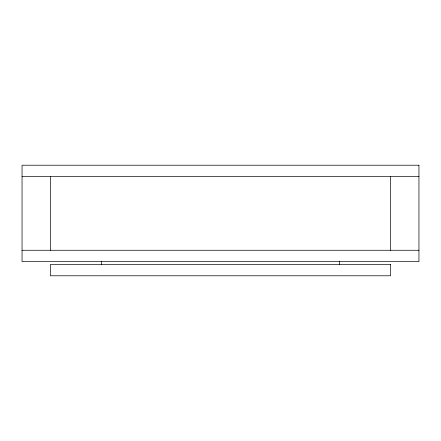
<?xml version="1.0" encoding="UTF-8"?>
<svg xmlns="http://www.w3.org/2000/svg" width="441" height="441" viewBox="0 0 441 441"><rect width="100%" height="100%" fill="white"/><g stroke="black" fill="none" stroke-linecap="round" stroke-linejoin="round"><path stroke-width="0.66" d="M22.05 176.56L418.95 176.56M22.05 250.268L418.95 250.268M390.599 176.56L390.599 250.268M339.57 261.105L339.57 264.44M101.43 261.105L101.43 264.44M50.401 176.56L50.401 250.268M418.95 165.215L22.05 165.215L22.05 261.607L418.95 261.607L418.95 165.215M390.599 264.44L50.401 264.44L50.401 275.785L390.599 275.785L390.599 264.44"/></g></svg>
